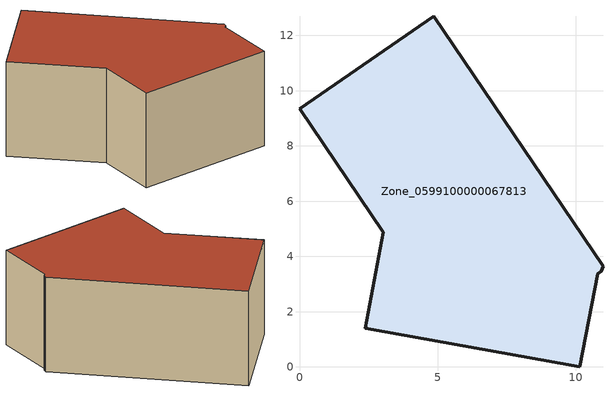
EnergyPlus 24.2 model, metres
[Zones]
Zone_0599100000067813
 floor ground (C_G): 2.37,1.41 3.03,4.87 0,9.35 4.86,12.7 10.99,3.65 10.93,3.47 10.79,3.36 10.15,0 z0
 wall outside (C_F): 3.03,4.87 2.37,1.41 10.15,0 10.79,3.36 10.93,3.47 10.99,3.65 4.86,12.7 0,9.35 3.03,4.87 z0:5.7
 roof outside (C_R): 10.93,3.47 10.99,3.65 4.86,12.7 0,9.35 3.03,4.87 2.37,1.41 10.15,0 10.79,3.36 z5.7
[BUILDING]
Pand.0599100000067813: North Axis=0; Terrain=City; Loads Convergence Tolerance Value=0.04; Temperature Convergence Tolerance Value=0.4; Solar Distribution=FullExterior; Maximum Number of Warmup Days=25; Minimum Number of Warmup Days=1
[Site:Location]
Rotterdam.The.Hague.AP_ZH_NLD Design_Conditions: Latitude=51.96; Longitude=4.45; Time Zone=1; Elevation=-4.5
[SITE:GROUNDTEMPERATURE:BUILDINGSURFACE]
18, 18, 18, 18, 18, 18, 18, 18, 18, 18, 18, 18
[MATERIAL] Thermal Absorptance=0.9; Solar Absorptance=0.7; Visible Absorptance=0.7
Name | Roughness | Thickness | Conductivity | Density | Specific Heat
G.TC.1975-1991 | MediumSmooth | 0.15 | 0.288461 | 540 | 1210
F.TC.1975-1991 | Rough | 0.3 | 0.230769 | 1920 | 840
R.TC.1975-1991 | MediumRough | 0.2 | 0.153846 | 1500 | 1000
[CONSTRUCTION]
C_G: G.TC.1975-1991
C_F: F.TC.1975-1991
C_R: R.TC.1975-1991
[ZONE]
Zone_0599100000067813: Type=1; Multiplier=1; Ceiling Height=Autocalculate; Volume=Autocalculate; Floor Area=autocalculate; Part of Total Floor Area=Yes
[ZONEINFILTRATION:DESIGNFLOWRATE]
Infil_Zone_0599100000067813: Zone or ZoneList or Space or SpaceList=Zone_0599100000067813; Schedule=AlwaysOn; Design Flow Rate Calculation Method=Flow/Area; Flow Rate per Floor Area=0.003; Constant Term Coefficient=1; Temperature Term Coefficient=0; Velocity Term Coefficient=0; Velocity Squared Term Coefficient=0
[HVACTEMPLATE:ZONE:IDEALLOADSAIRSYSTEM]
Zone_0599100000067813: Maximum Heating Supply Air Temperature=50; Minimum Cooling Supply Air Temperature=13; Maximum Heating Supply Air Humidity Ratio=0.0156; Minimum Cooling Supply Air Humidity Ratio=0.0077; Heating Limit=NoLimit; Cooling Limit=NoLimit; Dehumidification Control Type=ConstantSensibleHeatRatio; Cooling Sensible Heat Ratio=0.7; Dehumidification Setpoint=60; Humidification Control Type=None; Humidification Setpoint=30; Outdoor Air Method=None; Outdoor Air Flow Rate per Person=0.00944; Outdoor Air Flow Rate per Zone Floor Area=0; Outdoor Air Flow Rate per Zone=0; Demand Controlled Ventilation Type=None; Outdoor Air Economizer Type=NoEconomizer; Heat Recovery Type=None; Sensible Heat Recovery Effectiveness=0.7; Latent Heat Recovery Effectiveness=0.65
[ZONECONTROL:THERMOSTAT]
ThermostatControl_Zone_0599100000067813: Zone or ZoneList=Zone_0599100000067813; Control Type Schedule=DualSetpointControlType; Control 1=Thermostat_Zone_0599100000067813; Temperature Difference Between Cutout And Setpoint=0
[THERMOSTATSETPOINT:DUALSETPOINT]
Thermostat_Zone_0599100000067813: Heating Setpoint Temperature Schedule=HeatingSetpoint_Zone_0599100000067813; Cooling Setpoint Temperature Schedule=CoolingSetpoint_Zone_0599100000067813
[SCHEDULE:COMPACT]
HeatingSetpoint_Zone_0599100000067813: Through: 12/31, For: AllDays, Until: 24:00, 21
CoolingSetpoint_Zone_0599100000067813: Through: 12/31, For: AllDays, Until: 24:00, 24
DualSetpointControlType: Through: 12/31, For: AllDays, Until: 24:00, 4
AlwaysOn: Through: 12/31, For: AllDays, Until: 24:00, 1
